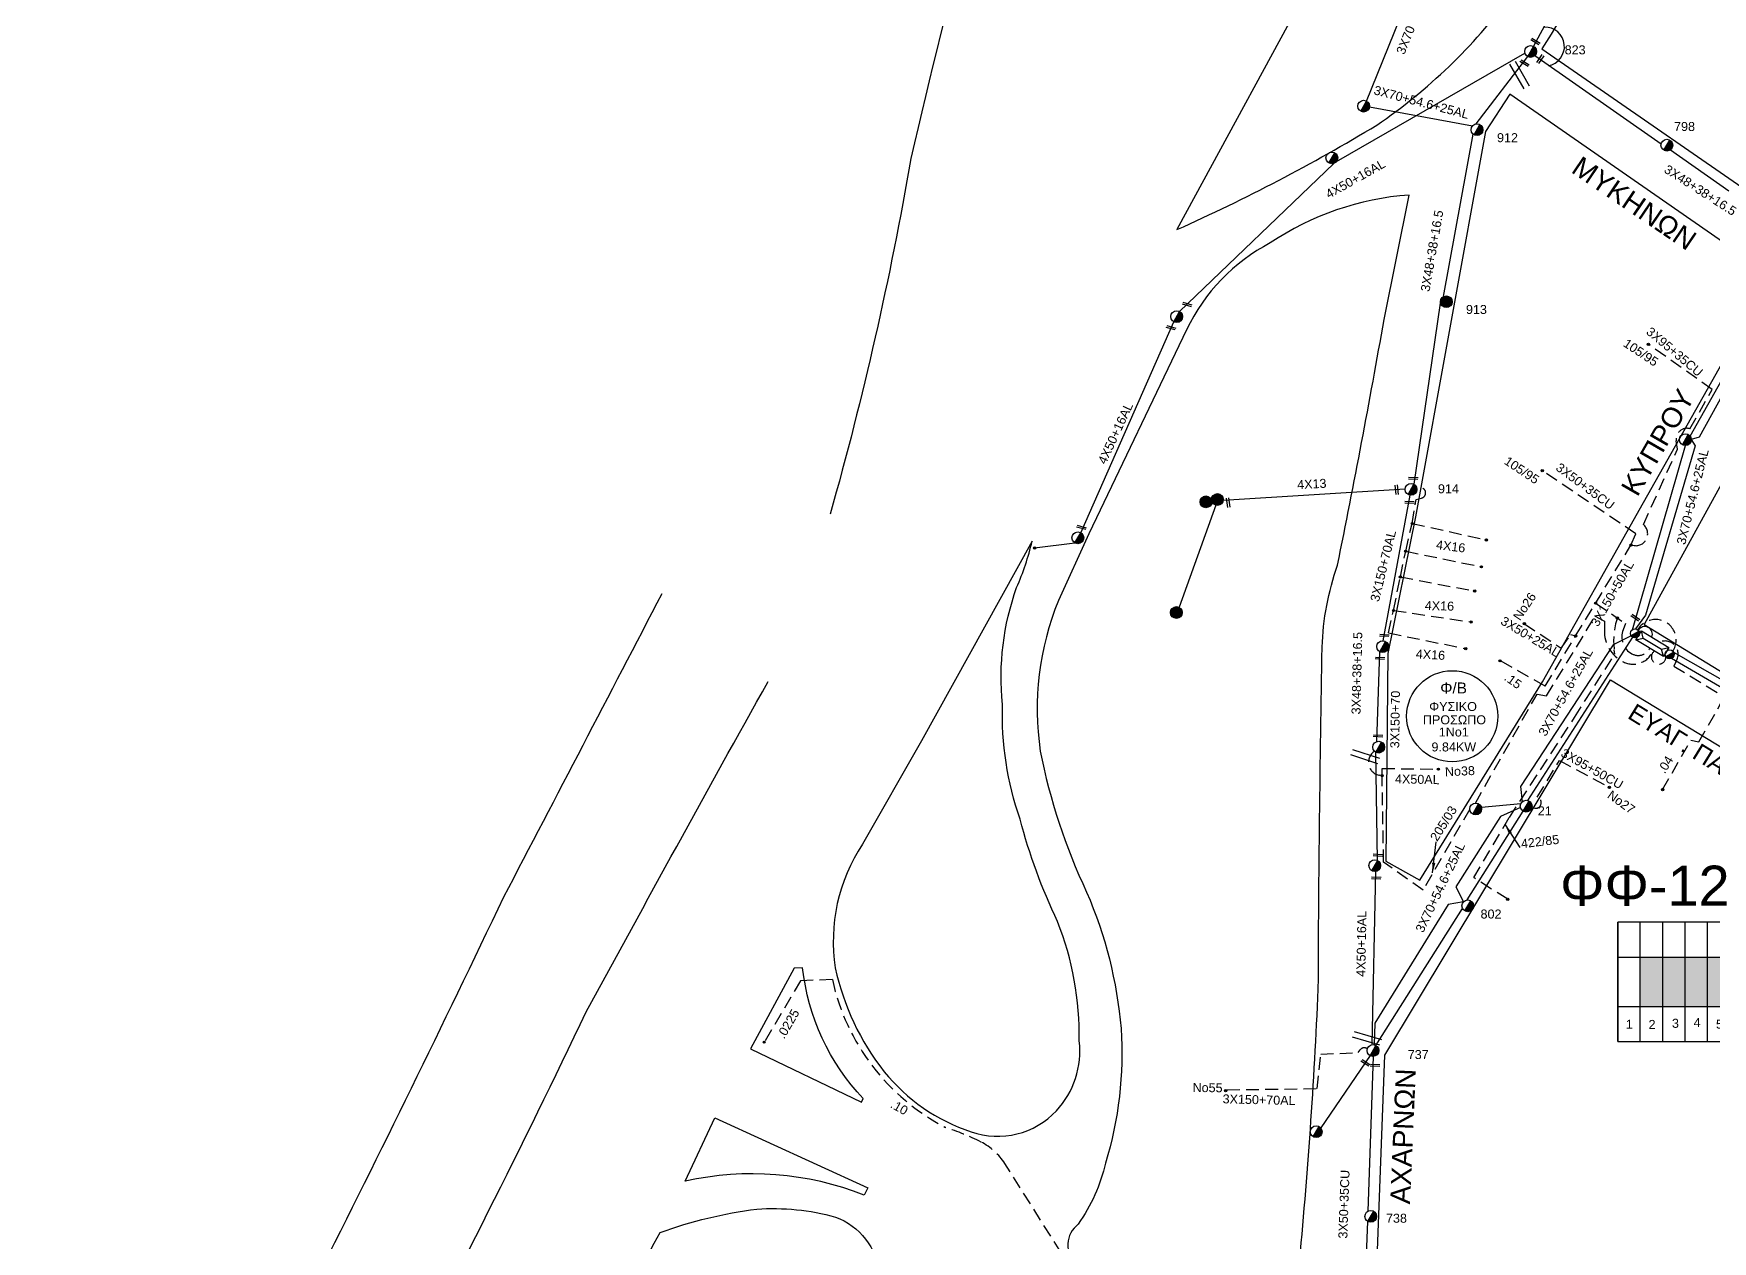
# Model space of a CAD drawing. Header units: millimetres. Extents: x 1905 to 5666, y 713 to 3158.
# Drawn here: x 2325.5 to 2661.7, y 1088.2 to 1330.1 of the extents above; entities that cross this region are included whole.
import ezdxf
from ezdxf.enums import TextEntityAlignment as Align

# ---------------------------------------------------------------- set-up
doc = ezdxf.new("R2010")
doc.units = ezdxf.units.MM
doc.linetypes.add('DASHED', pattern=[19.05, 12.7, -6.35])
for name, color, linetype in [('Ασφαλειοκιβώτια Χ.Τ 9 αναχωρήσεων', 7, 'Continuous'), ('Γέφυρες Εναερίου Δικτύου', 7, 'Continuous'), ('Γυμνά εναέρια ΧΤ (3Φ)   3x50+35CU', 7, 'Continuous'), ('Γυμνά εναέρια ΧΤ και ΦΟΠ (3Φ)   4x50+16AL', 7, 'Continuous'), ('Εναέρια παροχή ΧΤ 4x16', 7, 'SYN_LINE'), ('Επιγραφές - Σχήματα', 7, 'Continuous'), ('Καλώδια ΧΤ   3x150+50AL', 7, 'DASHED'), ('Καλώδια ΧΤ   3x150+70AL', 7, 'DASHED'), ('Καλώδια ΧΤ   3x150AL+50XLPE', 7, 'DASHED'), ('Καλώδια ΧΤ   3x48+38+16.5', 7, 'DASHED'), ('Καλώδια ΧΤ   3x50+25AL', 7, 'DASHED'), ('Καλώδια ΧΤ   3x95+35CU', 7, 'DASHED'), ('Καλώδια ΧΤ   3x95+50CU', 7, 'DASHED'), ('Καλώδια ΧΤ   4x13', 7, 'DASHED'), ('Καλώδια ΧΤ   4x50AL', 7, 'DASHED'), ('Μηχανική τομή', 7, 'Continuous'), ('Στύλος Ξύλινος', 7, 'Continuous'), ('Στύλος Ξύλινος @ 1', 7, 'Continuous'), ('Στύλος ΦΜ', 7, 'Continuous'), ('Στύλος ΦΜ @ 1', 7, 'Continuous'), ('Συνδέσεις', 7, 'Continuous'), ('Συνεστραμμένα ΧΤ   3x70+54.6+25AL', 7, 'SYN_LINE'), ('Τομή', 7, 'Continuous'), ('Υποσταθμός εναέριος 2 στύλων', 7, 'Continuous'), ('Υποσταθμός πόλεως', 7, 'Continuous'), ('Υπόβαθρο ΔΕΗ', 7, 'Continuous'), ('Υπόγεια Καλώδια Δικτύου ΧΤ   .04', 7, 'DASHED'), ('Υπόγεια Καλώδια Δικτύου ΧΤ   .10', 7, 'DASHED'), ('Υπόγεια Καλώδια Δικτύου ΧΤ   .15', 7, 'DASHED'), ('Υπόγεια καλώδια Παροχών ΧΤ   .0225', 7, 'DASHED')]:
    doc.layers.add(name, color=color, linetype=linetype)
doc.styles.add('ar', font='arial.ttf')
doc.styles.get("Standard").update_dxf_attribs({"font": 'arial.ttf'})
doc.linetypes.add('SYN_LINE', pattern='A,0.5,-0.0001,["/\\/\\/\\/",Standard,S=0.1,R=0,X=0,Y=-0.05],-0.25', length=0.7501)
doc.dimstyles.new('ISO-25', dxfattribs={"dimtxt": 2.5, "dimasz": 2.5, "dimexe": 1.25, "dimexo": 0.625, "dimtad": 1, "dimtxsty": 'Standard', "dimcen": 2.5, "dimadec": 0, "dimazin": 0, "dimtfac": 1, "dimtmove": 0, "dimatfit": 3, "dimfxl": 1, "dimarcsym": 0})

# ---------------------------------------------------------------- blocks, each defined once
blk = doc.blocks.new('ΥΠΑΡΧΩΝ ΤΣΙΜΕΝΤΕΝΙΟΣ ΣΤΥΛΟΣ')
at = {"layer": 'Στύλος ΦΜ'}
blk.add_hatch(color=7, dxfattribs=at).paths.add_polyline_path([(-1.29, -2.28, 0.574793), (2.62, 0, 0.268822), (1.3, 2.27)])
at = {"layer": 'Στύλος ΦΜ', "color": 7}
blk.add_line((-1.29, -2.28), (1.3, 2.27), dxfattribs=at)
blk.add_circle((0, 0), 2.62, dxfattribs=at)
at = {"layer": 'Στύλος ΦΜ', "flags": 4}
for tag, p in [('ΑΡΙΘΜΟΣ', (-4.68, 8.05)), ('ΤΥΠΟΣ', (-4.91, 3.03))]:
    blk.add_attdef(tag, p, '', height=4, dxfattribs=at)
blk = doc.blocks.new('ΥΠΑΡΧΩΝ ΞΥΛΙΝΟΣ ΣΤΥΛΟΣ')
at = {"layer": 'Στύλος Ξύλινος'}
h = blk.add_hatch(color=7, dxfattribs=at)
h.paths.add_polyline_path([(-2.62, 0, 0.270008), (-1.29, -2.28), (1.3, 2.27, 0.576266)])
h.paths.add_polyline_path([(-1.29, -2.28, 0.574793), (2.62, 0, 0.268822), (1.3, 2.27)])
at = {"layer": 'Στύλος Ξύλινος', "color": 7}
blk.add_line((-1.29, -2.28), (1.3, 2.27), dxfattribs=at)
blk.add_circle((0, 0), 2.62, dxfattribs=at)
at = {"layer": 'Στύλος Ξύλινος', "flags": 4}
for tag, p in [('ΑΡΙΘΜΟΣ', (-4.91, 8.6)), ('ΤΥΠΟΣ', (-4.85, 3.39))]:
    blk.add_attdef(tag, p, '', height=4, dxfattribs=at)
blk = doc.blocks.new('ΥΠΟΣΤΑΘΜΟΣ ΕΝΑΕΡΙΟΣ ΕΠΙ 2 ΣΤΥΛΩΝ')
at = {"layer": 'Υποσταθμός εναέριος 2 στύλων', "linetype": 'Continuous'}
for points in [[(-11.97, -2.11, 0.574793), (-8.45, -0.07, 0.268822), (-9.64, 1.98)], [(9.68, -2.15, 0.574793), (13.19, -0.1, 0.268822), (12.01, 1.95)]]:
    blk.add_hatch(color=256, dxfattribs=at).paths.add_polyline_path(points)
for p, q in [((-11.97, -2.11), (-9.64, 1.98)), ((9.68, -2.15), (12.01, 1.95))]:
    blk.add_line(p, q, dxfattribs=at)
for centre in [(-10.81, -0.07), (10.84, -0.1)]:
    blk.add_circle(centre, 2.36, dxfattribs=at)
at = {"layer": 'Υποσταθμός πόλεως', "linetype": 'Continuous', "ltscale": 40}
blk.add_lwpolyline([(-8.57, 2.82), (8.57, 2.82), (8.57, -2.82), (-8.57, -2.82)], close=True, dxfattribs=at)
for points in [[(-5.75, 0), (-8.57, 2.82)], [(-8.57, -2.82), (-5.75, 0)], [(-5.75, 0), (5.75, 0)], [(5.75, 0), (8.57, 2.82)], [(8.57, -2.82), (5.75, 0)]]:
    blk.add_lwpolyline(points, dxfattribs=at)
at = {"layer": 'Υποσταθμός εναέριος 2 στύλων', "ltscale": 40, "flags": 1}
for tag, p in [('ΜΕΤΑΣΧΗΜΑΤΙΣΜΟΣ', (14.09, 2.51)), ('ΙΣΧΥΣ', (14.07, -0.28)), ('ΑΡΙΘΜΟΣ', (14.19, -3))]:
    blk.add_attdef(tag, p, '', height=1.8, dxfattribs=at)
blk = doc.blocks.new('ΑΣΦΑΛΕΙΟΚΙΒΩΤΙΟ ΥΠΟΣΤΑΘΜΟΥ 9 ΑΝΑΧΩΡΗΣΕΩΝ')
at = {"layer": 'Ασφαλειοκιβώτια Χ.Τ 9 αναχωρήσεων', "ltscale": 40}
for p, q in [((-23.8, 40.36), (24.02, 40.36)), ((-9.72, 40.36), (-9.72, -40.64)), ((9.94, 40.36), (9.94, -40.64)), ((-23.8, 31.36), (24.02, 31.36)), ((-23.8, 22.36), (24.02, 22.36)), ((-23.8, 13.36), (24.02, 13.36)), ((-23.8, 4.36), (24.02, 4.36)), ((-23.8, -4.64), (24.02, -4.64)), ((-23.8, -13.64), (24.02, -13.64)), ((-23.8, -22.64), (24.02, -22.64)), ((-23.8, -31.64), (24.02, -31.64))]:
    blk.add_line(p, q, dxfattribs=at)
at = {"layer": 'Ασφαλειοκιβώτια Χ.Τ 9 αναχωρήσεων'}
blk.add_lwpolyline([(-23.8, -40.64), (24.02, -40.64), (24.02, 40.36), (-23.8, 40.36)], close=True, dxfattribs=at)
for s, p in [('1', (-18.67, 37.12)), ('2', (-18.76, 28.01)), ('3', (-18.31, 18.64)), ('4', (-18.05, 9.99)), ('5', (-18.64, 1.02)), ('6', (-18.25, -7.64)), ('7', (-18.51, -16.8)), ('8', (-18.38, -25.61)), ('9', (-18.01, -34.24))]:
    blk.add_text(s, height=3.6, rotation=270, dxfattribs=at).set_placement(p)
at = {"layer": 'Ασφαλειοκιβώτια Χ.Τ 9 αναχωρήσεων', "ltscale": 40}
for tag, height, p in [('ΟΝΟΜΑ', 5, (-0.16, 44.31)), ('ΚΕΙΜΕΝΟ 1', 2, (17.06, 35.59)), ('ΚΕΙΜΕΝΟ 2', 2, (17.06, 26.88)), ('ΚΕΙΜΕΝΟ 3', 2, (17.06, 17.69)), ('ΚΕΙΜΕΝΟ 4', 2, (17.06, 8.71)), ('ΚΕΙΜΕΝΟ 5', 2, (17.06, -0.13)), ('ΚΕΙΜΕΝΟ 6', 2, (17.06, -9.05)), ('ΚΕΙΜΕΝΟ 7', 2, (17.06, -18.13)), ('ΚΕΙΜΕΝΟ 8', 2, (17.06, -26.85)), ('ΚΕΙΜΕΝΟ 9', 2, (17.06, -35.99)), ('ΣΧ', 2, (-0.1, -42.64))]:
    blk.add_attdef(tag, text='', height=height, dxfattribs=at).set_placement(p, align=Align.MIDDLE_CENTER)
blk = doc.blocks.new('ΤΟΜΗ')
at = {"layer": 'Τομή', "ltscale": 40}
for p, q in [((-5.68, 0), (5.68, 0)), ((5.68, -2.33), (-5.68, -2.33))]:
    blk.add_line(p, q, dxfattribs=at)
blk = doc.blocks.new('ΜΗΧΑΝΙΚΗ ΤΟΜΗ')
at = {"layer": 'Μηχανική τομή', "ltscale": 40}
for p, q in [((-1.89, 0.78), (1.89, 0.78)), ((1.89, 0), (-1.89, 0))]:
    blk.add_line(p, q, dxfattribs=at)
blk = doc.blocks.new('_ΣΥΝΔΕΣΗ')
at = {"layer": 'Συνδέσεις', "linetype": 'SYN_LINE', "ltscale": 40}
blk.add_hatch(color=256, dxfattribs=at).paths.add_polyline_path([(0.5, -0.01, 1), (-0.5, -0.01, 1)])
at = {"layer": 'Συνδέσεις'}
blk.add_circle((0, -0.01), 0.5, dxfattribs=at)

msp = doc.modelspace()

# ---------------------------------------------------------------- hatches: boundary and pattern name
at = {"layer": 'Ασφαλειοκιβώτια Χ.Τ 9 αναχωρήσεων', "ltscale": 0.2}
for color, points in [(133, [(2647.27, 1135.31), (2651.77, 1135.31), (2651.77, 1145.13), (2647.27, 1145.13)]), (62, [(2651.77, 1145.13), (2651.77, 1135.31), (2656.27, 1135.31), (2656.27, 1145.13)]), (2, [(2656.27, 1145.13), (2656.27, 1135.31), (2660.77, 1135.31), (2660.77, 1145.13)]), (5, [(2660.77, 1145.13), (2660.77, 1135.31), (2665.27, 1135.31), (2665.27, 1145.13)])]:
    msp.add_hatch(color=color, dxfattribs=at).paths.add_polyline_path(points)

# ---------------------------------------------------------------- linework, layer by layer
at = {"layer": 'Γέφυρες Εναερίου Δικτύου', "color": 5, "linetype": 'DASHED', "ltscale": 0.2}
for points in [[(2638.34, 1216.05), (2644.34, 1211.96), (2643.85, 1210.72, 0.380819), (2645.62, 1205.9, 0.417983), (2649.2, 1207.01)], [(2620.73, 1156.76), (2613.92, 1161.09), (2621.07, 1173.13), (2634.09, 1193.13), (2642.19, 1205.86), (2642.08, 1206.69, -0.115285), (2642.68, 1213.09)]]:
    msp.add_lwpolyline(points, format="xyb", dxfattribs=at)
at = {"layer": 'Γέφυρες Εναερίου Δικτύου', "color": 27, "linetype": 'DASHED', "ltscale": 0.2}
for points in [[(2614.25, 1176.02), (2626.6, 1197.84), (2628.53, 1197.51), (2638.26, 1213.44), (2640.14, 1212.46), (2640.09, 1210.67, 0.289647), (2643.9, 1204.29, 0.446169), (2649.88, 1206.61, 10.706148)], [(2613.14, 1174.83), (2603.77, 1158.57), (2595.86, 1164.19), (2595.58, 1181.51), (2595.1, 1181.58, -0.695716), (2594.06, 1186.39, -1.375883)]]:
    msp.add_lwpolyline(points, format="xyb", dxfattribs=at)
at = {"layer": 'Γέφυρες Εναερίου Δικτύου', "color": 30, "linetype": 'DASHED', "ltscale": 0.2}
msp.add_arc((2650.96, 1205.29), 1.45, 125.7077, 3.6544, dxfattribs=at)
at = {"layer": 'Γυμνά εναέρια ΧΤ (3Φ)   3x50+35CU', "color": 5, "linetype": 'DASHED', "ltscale": 0.2}
msp.add_lwpolyline([(2645.42, 1227.68), (2646.38, 1229.95), (2627.66, 1242.61)], dxfattribs=at)
at = {"layer": 'Γυμνά εναέρια ΧΤ (3Φ)   3x50+35CU', "ltscale": 0.2}
msp.add_lwpolyline([(2593.15, 1125.44), (2583.27, 1110.96)], dxfattribs=at)
at = {"layer": 'Γυμνά εναέρια ΧΤ (3Φ)   3x50+35CU', "color": 2, "ltscale": 0.2}
for points in [[(2592.77, 1094.3), (2593.87, 1125.29)], [(2591.49, 1061.88), (2592.72, 1092.23)]]:
    msp.add_lwpolyline(points, dxfattribs=at)
at = {"layer": 'Γυμνά εναέρια ΧΤ και ΦΟΠ (3Φ)   4x50+16AL', "color": 151, "ltscale": 0.2}
for points in [[(2625.89, 1327.55), (2640.14, 1353.98)], [(2586.45, 1304.5), (2624.18, 1326.17)], [(2555.02, 1274.46), (2585.89, 1304.1)], [(2535.21, 1230.16), (2553.85, 1272.42)]]:
    msp.add_lwpolyline(points, dxfattribs=at)
at = {"layer": 'Γυμνά εναέρια ΧΤ και ΦΟΠ (3Φ)   4x50+16AL', "color": 62, "linetype": 'Continuous', "ltscale": 0.2}
for points in [[(2594.68, 1164.52), (2594.31, 1186.2)], [(2593.56, 1127.63), (2594.34, 1162.34)]]:
    msp.add_lwpolyline(points, dxfattribs=at)
at = {"layer": 'Εναέρια παροχή ΧΤ 4x16', "color": 27, "linetype": 'DASHED', "ltscale": 0.2}
for points in [[(2601.58, 1232.01), (2616.46, 1228.74)], [(2600.3, 1226.47), (2615.44, 1223.33)], [(2599.23, 1221.3), (2614.11, 1218.47)], [(2597.85, 1214.59), (2613.4, 1212.29)], [(2596.87, 1210.08), (2612.31, 1206.96)]]:
    msp.add_lwpolyline(points, dxfattribs=at)
at = {"layer": 'Επιγραφές - Σχήματα', "color": 151, "linetype": 'SYN_LINE', "ltscale": 8}
msp.add_line((2525.95, 1227.1), (2534.04, 1228.12), dxfattribs=at)
at = {"layer": 'Επιγραφές - Σχήματα', "color": 202}
msp.add_circle((2609.62, 1193.4), 9.13, dxfattribs=at)
at = {"layer": 'Επιγραφές - Σχήματα', "ltscale": 0.2}
msp.add_arc((2628.21, 1327.52), 3.88, 279.3643, 92.0587, dxfattribs=at)
at = {"layer": 'Καλώδια ΧΤ   3x150+50AL', "color": 5, "ltscale": 0.2}
msp.add_lwpolyline([(2628.24, 1199.43), (2634.33, 1209.48), (2645.42, 1227.68), (2646.04, 1227.59, 0.757056), (2647.9, 1231.79), (2654.75, 1246.92), (2654.5, 1248.56, -0.54237), (2657.23, 1250.99), (2661.7, 1258.83)], format="xyb", dxfattribs=at)
at = {"layer": 'Καλώδια ΧΤ   3x150+70AL', "color": 27, "ltscale": 0.2}
msp.add_lwpolyline([(2596.87, 1210.08), (2597.85, 1214.59), (2599.23, 1221.3), (2600.3, 1226.47), (2601.58, 1232.01), (2602.36, 1236.81), (2603.49, 1237.1, 1.248737), (2602.54, 1238.95, 2.758178)], format="xyb", dxfattribs=at)
at = {"layer": 'Καλώδια ΧΤ   3x150+70AL', "color": 2, "ltscale": 0.2}
msp.add_lwpolyline([(2564.56, 1118.6), (2582.58, 1118.84), (2583.28, 1125.74), (2590.78, 1126.04), (2591.19, 1126.61, -0.419654), (2592.6, 1126.81, -1.916988)], format="xyb", dxfattribs=at)
at = {"layer": 'Καλώδια ΧΤ   3x150AL+50XLPE', "color": 6, "ltscale": 0.2}
msp.add_lwpolyline([(2654.39, 1204.3), (2653.98, 1203.46), (2684.32, 1185.06), (2708.37, 1170.57), (2709.07, 1171.48, -0.496848), (2715.32, 1171.44), (2743.22, 1208.93), (2732.48, 1217.68)], format="xyb", dxfattribs=at)
msp.add_arc((2652.23, 1205.83), 2.65, 324.5729, 112.855, dxfattribs=at)
at = {"layer": 'Καλώδια ΧΤ   3x48+38+16.5', "color": 27, "linetype": 'Continuous', "ltscale": 0.2}
for points in [[(2614.39, 1312.02), (2624.73, 1325.5)], [(2607.89, 1277.45), (2613.81, 1309.97)], [(2601.96, 1239.86), (2607.29, 1276.15)], [(2595.77, 1208.53), (2601.19, 1237.67)], [(2594.54, 1188.34), (2595.11, 1206.33)]]:
    msp.add_lwpolyline(points, dxfattribs=at)
at = {"layer": 'Καλώδια ΧΤ   3x48+38+16.5', "color": 151, "linetype": 'Continuous', "ltscale": 0.2}
for points in [[(2626.19, 1325.74), (2651.46, 1308.02)], [(2653.34, 1306.84), (2665.05, 1298.62)]]:
    msp.add_lwpolyline(points, dxfattribs=at)
at = {"layer": 'Καλώδια ΧΤ   3x50+25AL', "color": 5, "ltscale": 0.2}
msp.add_lwpolyline([(2624.06, 1211.94), (2631.43, 1207.04), (2633.33, 1209.79), (2634.33, 1209.48)], dxfattribs=at)
at = {"layer": 'Καλώδια ΧΤ   3x95+35CU', "color": 154, "ltscale": 0.2}
msp.add_lwpolyline([(2661.7, 1258.83), (2648.91, 1267.88)], dxfattribs=at)
at = {"layer": 'Καλώδια ΧΤ   3x95+50CU', "color": 62, "ltscale": 0.2}
msp.add_lwpolyline([(2625.57, 1175.09), (2626.13, 1174.99, 0.949507), (2626.63, 1177.18), (2631.1, 1184.57), (2641.1, 1179.16)], format="xyb", dxfattribs=at)
at = {"layer": 'Καλώδια ΧΤ   4x13', "color": 27, "linetype": 'Continuous', "ltscale": 0.2}
for points in [[(2563.75, 1236.66), (2600.2, 1238.92)], [(2562.29, 1235.67), (2554.94, 1215.22)]]:
    msp.add_lwpolyline(points, dxfattribs=at)
at = {"layer": 'Καλώδια ΧΤ   4x50AL', "color": 27, "linetype": 'DASHED', "ltscale": 0.2}
msp.add_lwpolyline([(2595.58, 1181.51), (2595.58, 1182.94), (2606.84, 1182.82)], dxfattribs=at)
at = {"layer": 'Συνεστραμμένα ΧΤ   3x70+54.6+25AL', "color": 27, "ltscale": 20}
for points in [[(2592.45, 1316.6), (2605.83, 1349.65)], [(2613.67, 1311.6), (2593.03, 1315.38)]]:
    msp.add_lwpolyline(points, dxfattribs=at)
at = {"layer": 'Συνεστραμμένα ΧΤ   3x70+54.6+25AL', "color": 2, "ltscale": 20}
for points in [[(2657.26, 1249.52), (2679.08, 1288.24)], [(2645.71, 1210.72), (2656.36, 1247.63)]]:
    msp.add_lwpolyline(points, dxfattribs=at)
at = {"layer": 'Συνεστραμμένα ΧΤ   3x70+54.6+25AL', "color": 151, "ltscale": 20}
for points in [[(2679.08, 1288.24), (2679.61, 1286.38), (2659.11, 1249.28), (2657.5, 1248.8)], [(2657.5, 1248.8), (2658.27, 1247.59), (2648.31, 1213.65), (2646.31, 1210.88)]]:
    msp.add_lwpolyline(points, dxfattribs=at)
at = {"layer": 'Συνεστραμμένα ΧΤ   3x70+54.6+25AL', "color": 133, "linetype": 'DASHED', "ltscale": 0.2}
msp.add_lwpolyline([(2646.64, 1210.5, -1.053611), (2653.82, 1206.41, -0.415416)], format="xyb", dxfattribs=at)
at = {"layer": 'Συνεστραμμένα ΧΤ   3x70+54.6+25AL', "color": 133, "ltscale": 20}
for points in [[(2645.47, 1209.54), (2641.82, 1207.7), (2623.26, 1179.32), (2623.64, 1176.28)], [(2623.3, 1175.11), (2619.27, 1173.35), (2610.32, 1159.23), (2611.9, 1156.27)], [(2611.9, 1156.27), (2608.81, 1155.73), (2594.09, 1131.92), (2593.97, 1127.62)]]:
    msp.add_lwpolyline(points, dxfattribs=at)
at = {"layer": 'Συνεστραμμένα ΧΤ   3x70+54.6+25AL', "color": 62, "ltscale": 20}
for points in [[(2624.73, 1176.56), (2645.82, 1209.22)], [(2612.61, 1156.61), (2623.85, 1174.39)], [(2594.31, 1127.49), (2611.69, 1154.88)]]:
    msp.add_lwpolyline(points, dxfattribs=at)
at = {"layer": 'Συνεστραμμένα ΧΤ   3x70+54.6+25AL', "color": 30, "ltscale": 15}
msp.add_lwpolyline([(2653.55, 1205.02), (2663.92, 1198.96)], dxfattribs=at)
at = {"layer": 'Συνεστραμμένα ΧΤ   3x70+54.6+25AL', "color": 133, "ltscale": 15}
msp.add_lwpolyline([(2653.94, 1206.25), (2664.64, 1200.14)], dxfattribs=at)
at = {"layer": 'Συνεστραμμένα ΧΤ   3x70+54.6+25AL', "color": 62, "ltscale": 10}
msp.add_lwpolyline([(2623.35, 1175.89), (2615.47, 1175.1)], dxfattribs=at)
at = {"layer": 'Συνεστραμμένα ΧΤ   3x70+54.6+25AL', "color": 2, "ltscale": 20}
msp.add_arc((2648.21, 1209.87), 1.49, 335.5881, 151.6605, dxfattribs=at)
at = {"layer": 'Υπόβαθρο ΔΕΗ', "ltscale": 0.2}
for points in [[(2682.56, 1741.63), (2620.62, 1665.16, 0.071383), (2595, 1633.09, 0.077563), (2578.43, 1590.08, 0.000766), (2561.11, 1530.93, 0.036352), (2547.63, 1473.34, 0.025712), (2526.96, 1403.98, 0.01344), (2501.18, 1305.11, -0.026254), (2485.02, 1233.9, 4.175158)], [(2803.1, 1740.21), (2773.89, 1688.43), (2729.84, 1608.77), (2699.01, 1555.74), (2658.59, 1482.59), (2612.82, 1398.31), (2554.47, 1290.86, 0.030837), (2594.51, 1311.8, 0.084575), (2621.27, 1337.55, 0.063403), (2639.63, 1371.23, 0.02973), (2652.49, 1411.78, 0.036632), (2655.75, 1440.11, 0.023476), (2654.28, 1474.66, -0.749229)], [(2600.99, 1297.79, 0.130772), (2573.17, 1288.18, 0.163209), (2556.41, 1270.81, 8.148664)], [(2556.41, 1270.81), (2536.8, 1229.91), (2530.73, 1216.59, 0.133501), (2527.11, 1186.42, 0.062345), (2536.39, 1158.21, -0.080075), (2543.29, 1130.85, -0.09065), (2540.16, 1103.92, -0.097631), (2534.71, 1091.7, 0.467275), (2534.29, 1083.6, -0.133336), (2563.03, 1038.42, -0.079285), (2570.37, 1000.81, 1.463569), (2573.43, 1000.95, 0.002979), (2575.67, 1048.29, -0.013759), (2578.88, 1082.67, 0.012858), (2582.79, 1138.78, -0.003491), (2583.56, 1207.23, -0.076282), (2586.64, 1223.64, 0.006246), (2595.98, 1272.87)], [(2525.46, 1228.46), (2503.28, 1188.5), (2491.47, 1167.77, 0.186295), (2486.04, 1143, 0.113717), (2495.83, 1122.23, 0.142889), (2513.27, 1110.17, 0.296719), (2530.34, 1114.41, 0.218696), (2534.91, 1128.38, 0.098317), (2530.57, 1152.3, -0.049261), (2523.07, 1172.79, -0.091976), (2519.53, 1195.79, -0.110897), (2522.36, 1219.17, 0.046571), (2525.46, 1228.46, -2.451861)], [(2451.28, 1217.94, -0.000751), (2419.57, 1157.15, -0.005597), (2382.15, 1080.8, -0.001309), (2336.71, 994.08, 0.071105), (2316.91, 940.19, 0.046429), (2302.72, 849.51, -0.000029), (2295.68, 793.56, -0.033052), (2282.76, 737.81, 2.551334)], [(2362.64, 992.5, 0.00467), (2396.05, 1054.63, 0.010894), (2436.17, 1134.22, -0.003154), (2472.58, 1200.36, 0.149903)], [(2340.65, 739.61, 0.052154), (2354.92, 802.95, -0.007898), (2366.86, 878.6, -0.025937), (2373.54, 917.81, -0.105265), (2392.43, 977.28, 0.00137), (2432.82, 1055.04, -0.014137), (2450.96, 1090.01, -0.057124), (2470.3, 1094.7, -0.086908), (2486.08, 1093.11, -0.29277), (2494.81, 1081.75, -0.184431), (2492.84, 1072.18, -0.05588), (2490.41, 1070.86, -0.002463), (2436.78, 1048.45, 0.338958)]]:
    msp.add_lwpolyline(points, format="xyb", dxfattribs=at)
for points in [[(2664.75, 1404.9, -0.03908), (2641, 1351.17, -0.026768), (2627.59, 1327.06), (2679.34, 1291.29), (2719.09, 1358.58)], [(2469.09, 1126.79), (2491.26, 1116.09), (2491.64, 1116.83, -0.162091), (2479.48, 1143.04), (2477.78, 1142.94)], [(2461.94, 1112.96), (2492.55, 1098.98), (2491.85, 1097.49, 0.150505), (2456, 1100.3)]]:
    msp.add_lwpolyline(points, format="xyb", close=True, dxfattribs=at)
for points in [[(2621.16, 1318), (2616.3, 1310.53), (2602.25, 1233.31), (2596.69, 1205.99), (2596.29, 1164.39), (2603.16, 1160.55), (2627.69, 1200.3), (2647.93, 1236.21), (2673.56, 1281.59)], [(2683.63, 1274.68), (2667.97, 1247.93), (2648.03, 1211.78), (2711.67, 1172.88), (2750.77, 1227.19), (2714.68, 1252.74)]]:
    msp.add_lwpolyline(points, close=True, dxfattribs=at)
for points in [[(2595.98, 1272.87), (2600.99, 1297.79)], [(2649.35, 1037.86), (2593.74, 1061.57), (2596.13, 1125.56), (2641.34, 1200.72), (2704.96, 1162.08)]]:
    msp.add_lwpolyline(points, dxfattribs=at)
msp.add_arc((7502.71, -968.6), 5251.76, 156.23436, 157.53889, dxfattribs=at)
at = {"layer": 'Υπόγεια Καλώδια Δικτύου ΧΤ   .04', "color": 30, "ltscale": 0.2}
msp.add_lwpolyline([(2651.76, 1178.71), (2657.39, 1188.59), (2659.03, 1188.31), (2663.45, 1196.01), (2664.51, 1198.03)], dxfattribs=at)
at = {"layer": 'Υπόγεια Καλώδια Δικτύου ΧΤ   .10', "color": 5, "ltscale": 0.2}
msp.add_lwpolyline([(2586.99, 967.37), (2587.67, 984.54), (2588.38, 984.86, 0.701004), (2588.02, 989.6), (2588.13, 996.54), (2588.64, 997.44, 0.41765), (2587.5, 1001.4), (2571.26, 1001.57, -0.332502), (2569.34, 1003.04), (2566.61, 1021, 0.139139), (2542.64, 1073.67, 0.019578), (2531.24, 1086.08), (2520, 1103.82, 0.136298), (2515.23, 1108.14, 0.037149), (2508.1, 1111.08, -0.222738), (2485.45, 1140.67), (2479.1, 1140.44)], format="xyb", dxfattribs=at)
at = {"layer": 'Υπόγεια Καλώδια Δικτύου ΧΤ   .15', "color": 5, "ltscale": 0.2}
msp.add_lwpolyline([(2628.24, 1199.43), (2619.2, 1204.52)], dxfattribs=at)
at = {"layer": 'Υπόγεια καλώδια Παροχών ΧΤ   .0225', "color": 154, "ltscale": 0.2}
msp.add_lwpolyline([(2479.1, 1140.44), (2471.83, 1128.16)], dxfattribs=at)

# ---------------------------------------------------------------- block references
at = {"layer": 'Ασφαλειοκιβώτια Χ.Τ 9 αναχωρήσεων', "xscale": 0.5, "yscale": 0.5, "zscale": 0.5, "rotation": 90}
msp.add_blockref('ΑΣΦΑΛΕΙΟΚΙΒΩΤΙΟ ΥΠΟΣΤΑΘΜΟΥ 9 ΑΝΑΧΩΡΗΣΕΩΝ', (2662.95, 1140.17), dxfattribs=at)
at = {"layer": 'Μηχανική τομή'}
for p, xscale, yscale, zscale, rotation in [((2626.39, 1328.68), 0.5000000000004935, 0.5000000000004935, 0.5000000000004935, 148.7634518763611), ((2627.09, 1325.11), 0.5000000000004967, 0.5000000000004967, 0.5000000000004967, 236.3772094297103), ((2624.2, 1324.37), 0.5000000000004935, 0.5000000000004935, 0.5000000000004935, 148.7634518763611), ((2556.58, 1276.05), 0.5000000000002729, 0.5000000000002729, 0.5000000000002729, 164.3412373150142), ((2553.33, 1271.41), 0.5000000000002729, 0.5000000000002729, 0.5000000000002729, 164.3412373150142), ((2601.83, 1241.25), 0.5000000000004127, 0.5000000000004127, 0.5000000000004127, 176.56465689756), ((2598.69, 1238.78), 0.5000000000006402, 0.5000000000006402, 0.5000000000006402, 96.97408437635305), ((2564.93, 1236.21), 0.5000000000006402, 0.5000000000006402, 0.5000000000006402, 96.97408437635305), ((2601.07, 1236.44), 0.5000000000004127, 0.5000000000004127, 0.5000000000004127, 176.56465689756), ((2535.39, 1231.42), 0.5000000000002729, 0.5000000000002729, 0.5000000000002729, 164.3412373150142), ((2646.41, 1213.31), 0.5000000000004351, 0.5000000000004351, 0.5000000000004351, 144.9611219775063), ((2596.03, 1209.79), 0.5000000000004127, 0.5000000000004127, 0.5000000000004127, 176.56465689756), ((2595.16, 1205.21), 0.5000000000004127, 0.5000000000004127, 0.5000000000004127, 176.56465689756), ((2594.77, 1189.66), 0.5000000000004127, 0.5000000000004127, 0.5000000000004127, 176.56465689756), ((2594.72, 1165.79), 0.5000000000004127, 0.5000000000004127, 0.5000000000004127, 176.56465689756), ((2594.41, 1161.21), 0.5000000000004127, 0.5000000000004127, 0.5000000000004127, 176.56465689756), ((2592.34, 1124.17), 0.5000000000003904, 0.5000000000003904, 0.5000000000003904, 146.8238314890318), ((2594.17, 1123.69), 0.5000000000004127, 0.5000000000004127, 0.5000000000004127, 176.56465689756)]:
    msp.add_blockref('ΜΗΧΑΝΙΚΗ ΤΟΜΗ', p, dxfattribs=dict(at, xscale=xscale, yscale=yscale, zscale=zscale, rotation=rotation))
at = {"layer": 'Στύλος Ξύλινος @ 1', "ltscale": 40}
ref = msp.add_blockref('ΥΠΑΡΧΩΝ ΞΥΛΙΝΟΣ ΣΤΥΛΟΣ', (2608.44, 1276.41), dxfattribs=dict(at, xscale=0.4499999999998181, yscale=0.4499999999998181, zscale=0.4499999999998181))
ref.add_attrib('ΤΥΠΟΣ', '913', (2612.37, 1273.97), dxfattribs={"layer": 'Στύλος Ξύλινος', "height": 1.8, "flags": 4})
at = {"layer": 'Στύλος Ξύλινος @ 1', "ltscale": 40, "xscale": 0.4499999999998181, "yscale": 0.4499999999998181, "zscale": 0.4499999999998181}
for p in [(2560.28, 1236.34), (2562.58, 1236.81), (2554.37, 1214.18)]:
    msp.add_blockref('ΥΠΑΡΧΩΝ ΞΥΛΙΝΟΣ ΣΤΥΛΟΣ', p, dxfattribs=at)
at = {"layer": 'Στύλος ΦΜ @ 1', "ltscale": 40}
ref = msp.add_blockref('ΥΠΑΡΧΩΝ ΤΣΙΜΕΝΤΕΝΙΟΣ ΣΤΥΛΟΣ', (2625.31, 1326.53), dxfattribs=dict(at, xscale=0.4499999999998181, yscale=0.4499999999998181, zscale=0.4499999999998181))
ref.add_attrib('ΤΥΠΟΣ', '823', (2632.14, 1325.96), dxfattribs={"layer": 'Στύλος ΦΜ', "height": 1.8, "flags": 4})
at = {"layer": 'Στύλος ΦΜ @ 1', "ltscale": 40, "xscale": 0.4499999999998181, "yscale": 0.4499999999998181, "zscale": 0.4499999999998181}
for p in [(2591.87, 1315.58), (2585.51, 1305.22), (2554.43, 1273.44), (2656.32, 1248.81), (2534.63, 1229.14), (2595.69, 1207.35), (2594.89, 1187.22), (2614.32, 1174.85), (2594.1, 1163.5), (2582.37, 1110.2)]:
    msp.add_blockref('ΥΠΑΡΧΩΝ ΤΣΙΜΕΝΤΕΝΙΟΣ ΣΤΥΛΟΣ', p, dxfattribs=at)
at = {"layer": 'Στύλος ΦΜ @ 1', "ltscale": 40}
ref = msp.add_blockref('ΥΠΑΡΧΩΝ ΤΣΙΜΕΝΤΕΝΙΟΣ ΣΤΥΛΟΣ', (2614.58, 1310.86), dxfattribs=dict(at, xscale=0.4499999999998181, yscale=0.4499999999998181, zscale=0.4499999999998181))
ref.add_attrib('ΤΥΠΟΣ', '912', (2618.59, 1308.37), dxfattribs={"layer": 'Στύλος ΦΜ', "height": 1.8, "flags": 4})
ref = msp.add_blockref('ΥΠΑΡΧΩΝ ΤΣΙΜΕΝΤΕΝΙΟΣ ΣΤΥΛΟΣ', (2652.61, 1307.77), dxfattribs=dict(at, xscale=0.4499999999998181, yscale=0.4499999999998181, zscale=0.4499999999998181))
ref.add_attrib('ΤΥΠΟΣ', '798', (2654.05, 1310.61), dxfattribs={"layer": 'Στύλος ΦΜ', "height": 1.8, "flags": 4})
ref = msp.add_blockref('ΥΠΑΡΧΩΝ ΤΣΙΜΕΝΤΕΝΙΟΣ ΣΤΥΛΟΣ', (2601.37, 1238.83), dxfattribs=dict(at, xscale=0.4499999999998181, yscale=0.4499999999998181, zscale=0.4499999999998181))
ref.add_attrib('ΤΥΠΟΣ', '914', (2606.76, 1238.06), dxfattribs={"layer": 'Στύλος ΦΜ', "height": 1.8, "flags": 4})
ref = msp.add_blockref('ΥΠΑΡΧΩΝ ΤΣΙΜΕΝΤΕΝΙΟΣ ΣΤΥΛΟΣ', (2624.43, 1175.41), dxfattribs=dict(at, xscale=0.4499999999998181, yscale=0.4499999999998181, zscale=0.4499999999998181))
ref.add_attrib('ΑΡΙΘΜΟΣ', '21', (2626.76, 1173.55), dxfattribs={"layer": 'Στύλος ΦΜ', "height": 1.8, "flags": 4})
ref = msp.add_blockref('ΥΠΑΡΧΩΝ ΤΣΙΜΕΝΤΕΝΙΟΣ ΣΤΥΛΟΣ', (2612.73, 1155.44), dxfattribs=dict(at, xscale=0.4499999999998181, yscale=0.4499999999998181, zscale=0.4499999999998181))
ref.add_attrib('ΤΥΠΟΣ', '802', (2615.29, 1152.9), dxfattribs={"layer": 'Στύλος ΦΜ', "height": 1.8, "flags": 4})
ref = msp.add_blockref('ΥΠΑΡΧΩΝ ΤΣΙΜΕΝΤΕΝΙΟΣ ΣΤΥΛΟΣ', (2593.73, 1126.46), dxfattribs=dict(at, xscale=0.4499999999998181, yscale=0.4499999999998181, zscale=0.4499999999998181))
ref.add_attrib('ΤΥΠΟΣ', '737', (2600.71, 1124.76), dxfattribs={"layer": 'Στύλος ΦΜ', "height": 1.8, "flags": 4})
ref = msp.add_blockref('ΥΠΑΡΧΩΝ ΤΣΙΜΕΝΤΕΝΙΟΣ ΣΤΥΛΟΣ', (2593.3, 1093.25), dxfattribs=dict(at, xscale=0.4499999999998181, yscale=0.4499999999998181, zscale=0.4499999999998181))
ref.add_attrib('ΤΥΠΟΣ', '738', (2596.35, 1091.98), dxfattribs={"layer": 'Στύλος ΦΜ', "height": 1.8, "flags": 4})
at = {"layer": 'Συνδέσεις', "xscale": 0.4499999999998181, "yscale": 0.4499999999998181, "zscale": 0.4499999999998181}
for p in [(2648.91, 1267.88), (2627.66, 1242.61), (2601.59, 1232.01), (2616.47, 1228.73), (2645.43, 1227.68), (2525.97, 1227.09), (2600.31, 1226.47), (2599.23, 1221.3), (2615.45, 1223.33), (2614.12, 1218.47), (2597.86, 1214.59), (2638.34, 1216.05), (2613.41, 1212.28), (2624.07, 1211.93), (2642.69, 1213.09), (2634.34, 1209.47), (2612.31, 1206.96), (2619.2, 1204.51), (2595.58, 1181.51), (2606.84, 1182.82), (2641.11, 1179.16), (2651.76, 1178.71), (2620.74, 1156.76), (2471.8, 1128.14), (2564.23, 1118.45)]:
    msp.add_blockref('_ΣΥΝΔΕΣΗ', p, dxfattribs=at)
at = {"layer": 'Τομή'}
for p, xscale, yscale, zscale, rotation in [((2623.6, 1322.12), 0.5000000000000753, 0.5000000000000753, 0.5000000000000753, 299.7680359960697), ((2592.36, 1185.88), 0.5000000000000133, 0.5000000000000133, 0.5000000000000133, 341.5812019982518), ((2592.7, 1129.47), 0.4999999999999823, 0.4999999999999823, 0.4999999999999823, 343.7277162388833)]:
    msp.add_blockref('ΤΟΜΗ', p, dxfattribs=dict(at, xscale=xscale, yscale=yscale, zscale=zscale, rotation=rotation))
at = {"layer": 'Υποσταθμός εναέριος 2 στύλων', "xscale": 0.3746477348555988, "yscale": 0.3746477348555988, "zscale": 0.3746477348555988, "rotation": 329.0060586260861}
msp.add_blockref('ΥΠΟΣΤΑΘΜΟΣ ΕΝΑΕΡΙΟΣ ΕΠΙ 2 ΣΤΥΛΩΝ', (2649.71, 1207.94), dxfattribs=at)

# ---------------------------------------------------------------- texts
at = {"layer": 'Γυμνά εναέρια ΧΤ (3Φ)   3x50+35CU', "ltscale": 0.2}
for rotation, p in [(323.4527, (2636.26, 1239.47)), (88.0811, (2587.93, 1095.69))]:
    msp.add_text('3X50+35CU', height=1.8, rotation=rotation, dxfattribs=at).set_placement(p, align=Align.MIDDLE)
at = {"layer": 'Γυμνά εναέρια ΧΤ και ΦΟΠ (3Φ)   4x50+16AL', "ltscale": 0.2}
for rotation, p in [(29.3895, (2590.22, 1301.04)), (65.0991, (2542.15, 1250.09)), (88.994, (2591.42, 1147.84))]:
    msp.add_text('4X50+16AL', height=1.8, rotation=rotation, dxfattribs=at).set_placement(p, align=Align.MIDDLE)
at = {"layer": 'Εναέρια παροχή ΧΤ 4x16', "ltscale": 20}
for rotation, p in [(352.8816, (2609.32, 1227.43)), (358.7352, (2607.06, 1215.51)), (356.7012, (2605.26, 1205.75))]:
    msp.add_text('4X16', height=1.8, rotation=rotation, dxfattribs=at).set_placement(p, align=Align.MIDDLE)
at = {"layer": 'Επιγραφές - Σχήματα', "color": 1, "style": 'ar'}
for s, height, p in [('Φ/Β', 2.2, (2609.89, 1199.11)), ('ΦΥΣΙΚΟ ', 1.8, (2610.13, 1195.36)), ('1No1', 1.8, (2609.93, 1190.24)), ('9.84KW', 1.8, (2609.93, 1187.26))]:
    msp.add_text(s, height=height, dxfattribs=at).set_placement(p, align=Align.MIDDLE)
at = {"layer": 'Επιγραφές - Σχήματα', "ltscale": 0.2, "attachment_point": 1}
for s, insert, char_height, width, rotation in [('ΜΥΚΗΝΩΝ', (2635.47, 1305.77), 4, 29.1423, 325.8121), ('105/95', (2644.71, 1269.13), 1.8, 6.948, 326.3581), ('ΚΥΠΡΟΥ', (2643.24, 1239.17), 4, 29.1423, 60.0813), ('105/95', (2620.86, 1245.56), 1.8, 6.948, 326.3581), ('Νο26', (2621.68, 1213.43), 1.8, 6.948, 55.6969), ('ΕΥΑΓ. ΠΑΛΛΗΚΑΡΙΔΗ', (2646.35, 1196.13), 3.5, 62.0513, 328.354), ('Νο38', (2608.11, 1183.18), 1.8, 6.948, 2.5711), ('Νο27', (2641.56, 1178.68), 1.8, 6.948, 324.4513), ('205/03', (2605.07, 1169.16), 1.8, 6.948, 57.9893), ('422/85', (2623.28, 1168.75), 1.8, 6.948, 6.898), ('Νο55', (2557.62, 1119.98), 1.8, 6.948, 359.1422), ('ΑΧΑΡΝΩΝ', (2597.17, 1095.8), 4, 29.1423, 87.5239)]:
    msp.add_mtext(s, dxfattribs=dict(at, insert=insert, char_height=char_height, width=width, rotation=rotation))
at = {"layer": 'Επιγραφές - Σχήματα', "color": 1, "insert": (2603.74, 1193.6), "char_height": 1.8, "width": 12.958, "attachment_point": 1}
msp.add_mtext('ΠΡΟΣΩΠΟ', dxfattribs=at)
at = {"layer": 'Επιγραφές - Σχήματα', "ltscale": 0.2, "insert": (2631.2, 1163.49), "char_height": 8, "width": 50.8867, "attachment_point": 1}
msp.add_mtext('ΦΦ-12', dxfattribs=at)
at = {"layer": 'Καλώδια ΧΤ   3x150+50AL', "ltscale": 0.2}
msp.add_text('3X150+50AL', height=1.8, rotation=60.1412, dxfattribs=at).set_placement((2641.67, 1217.98), align=Align.MIDDLE)
at = {"layer": 'Καλώδια ΧΤ   3x150+70AL', "ltscale": 0.2}
for rotation, p in [(76.2513, (2595.78, 1223.52)), (358.5401, (2570.93, 1116.61))]:
    msp.add_text('3X150+70AL', height=1.8, rotation=rotation, dxfattribs=at).set_placement(p, align=Align.MIDDLE)
at = {"layer": 'Καλώδια ΧΤ   3x150+70AL', "ltscale": 0.2, "insert": (2597.2, 1187), "char_height": 1.8, "width": 6.948, "attachment_point": 1, "rotation": 89.2321}
msp.add_mtext('3Χ150+70', dxfattribs=at)
at = {"layer": 'Καλώδια ΧΤ   3x48+38+16.5', "ltscale": 0.2}
for rotation, p in [(327.4052, (2659.32, 1298.76)), (80.1717, (2605.57, 1286.6)), (88.7042, (2590.52, 1202.03))]:
    msp.add_text('3X48+38+16.5', height=1.8, rotation=rotation, dxfattribs=at).set_placement(p, align=Align.MIDDLE)
at = {"layer": 'Καλώδια ΧΤ   3x50+25AL', "ltscale": 0.2}
msp.add_text('3X50+25AL', height=1.8, rotation=329.06, dxfattribs=at).set_placement((2625.26, 1209.35), align=Align.MIDDLE)
at = {"layer": 'Καλώδια ΧΤ   3x95+35CU', "ltscale": 0.2}
msp.add_text('3X95+35CU', height=1.8, rotation=320.0396, dxfattribs=at).set_placement((2654.17, 1266.4), align=Align.MIDDLE)
at = {"layer": 'Καλώδια ΧΤ   3x95+50CU', "ltscale": 0.2}
msp.add_text('3X95+50CU', height=1.8, rotation=330.6652, dxfattribs=at).set_placement((2637.65, 1182.89), align=Align.MIDDLE)
at = {"layer": 'Καλώδια ΧΤ   4x13', "ltscale": 0.2}
msp.add_text('4X13', height=1.8, rotation=3.0537, dxfattribs=at).set_placement((2581.49, 1239.92), align=Align.MIDDLE)
at = {"layer": 'Καλώδια ΧΤ   4x50AL', "ltscale": 0.2, "insert": (2598.17, 1181.77), "char_height": 1.8, "width": 6.948, "attachment_point": 1, "rotation": 358.8803}
msp.add_mtext('4Χ50AL', dxfattribs=at)
at = {"layer": 'Συνεστραμμένα ΧΤ   3x70+54.6+25AL', "ltscale": 20}
for rotation, p in [(67.97, (2602.84, 1335.19)), (345.2305, (2603.46, 1316.37)), (75.9511, (2657.77, 1237.36)), (60.8531, (2632.33, 1198.23)), (64.3905, (2607.21, 1159.13))]:
    msp.add_text('3X70+54.6+25AL', height=1.8, rotation=rotation, dxfattribs=at).set_placement(p, align=Align.MIDDLE)
at = {"layer": 'Υπόγεια Καλώδια Δικτύου ΧΤ   .04', "ltscale": 0.2}
msp.add_text('.04', height=1.8, rotation=58.407, dxfattribs=at).set_placement((2652.32, 1183.72), align=Align.MIDDLE)
at = {"layer": 'Υπόγεια Καλώδια Δικτύου ΧΤ   .10', "ltscale": 0.2}
msp.add_text('.10', height=1.8, rotation=330.9181, dxfattribs=at).set_placement((2498.86, 1115.09), align=Align.MIDDLE)
at = {"layer": 'Υπόγεια Καλώδια Δικτύου ΧΤ   .15', "ltscale": 0.2}
msp.add_text('.15', height=1.8, rotation=324.4877, dxfattribs=at).set_placement((2621.8, 1200.49), align=Align.MIDDLE)
at = {"layer": 'Υπόγεια καλώδια Παροχών ΧΤ   .0225', "ltscale": 0.2}
msp.add_text('.0225', height=1.8, rotation=59.8754, dxfattribs=at).set_placement((2476.59, 1131.82), align=Align.MIDDLE)

# ---------------------------------------------------------------- leaders
at = {"layer": 'Επιγραφές - Σχήματα', "ltscale": 40}
for points in [[(2620.2, 1171.63), (2623.17, 1167.12)], [(2605.69, 1162.05), (2606.38, 1168.29)]]:
    msp.add_leader(points, dimstyle='ISO-25', override={"dimasz": 2, "dimtad": 0}, dxfattribs=at)

doc.saveas('drawing.dxf')
